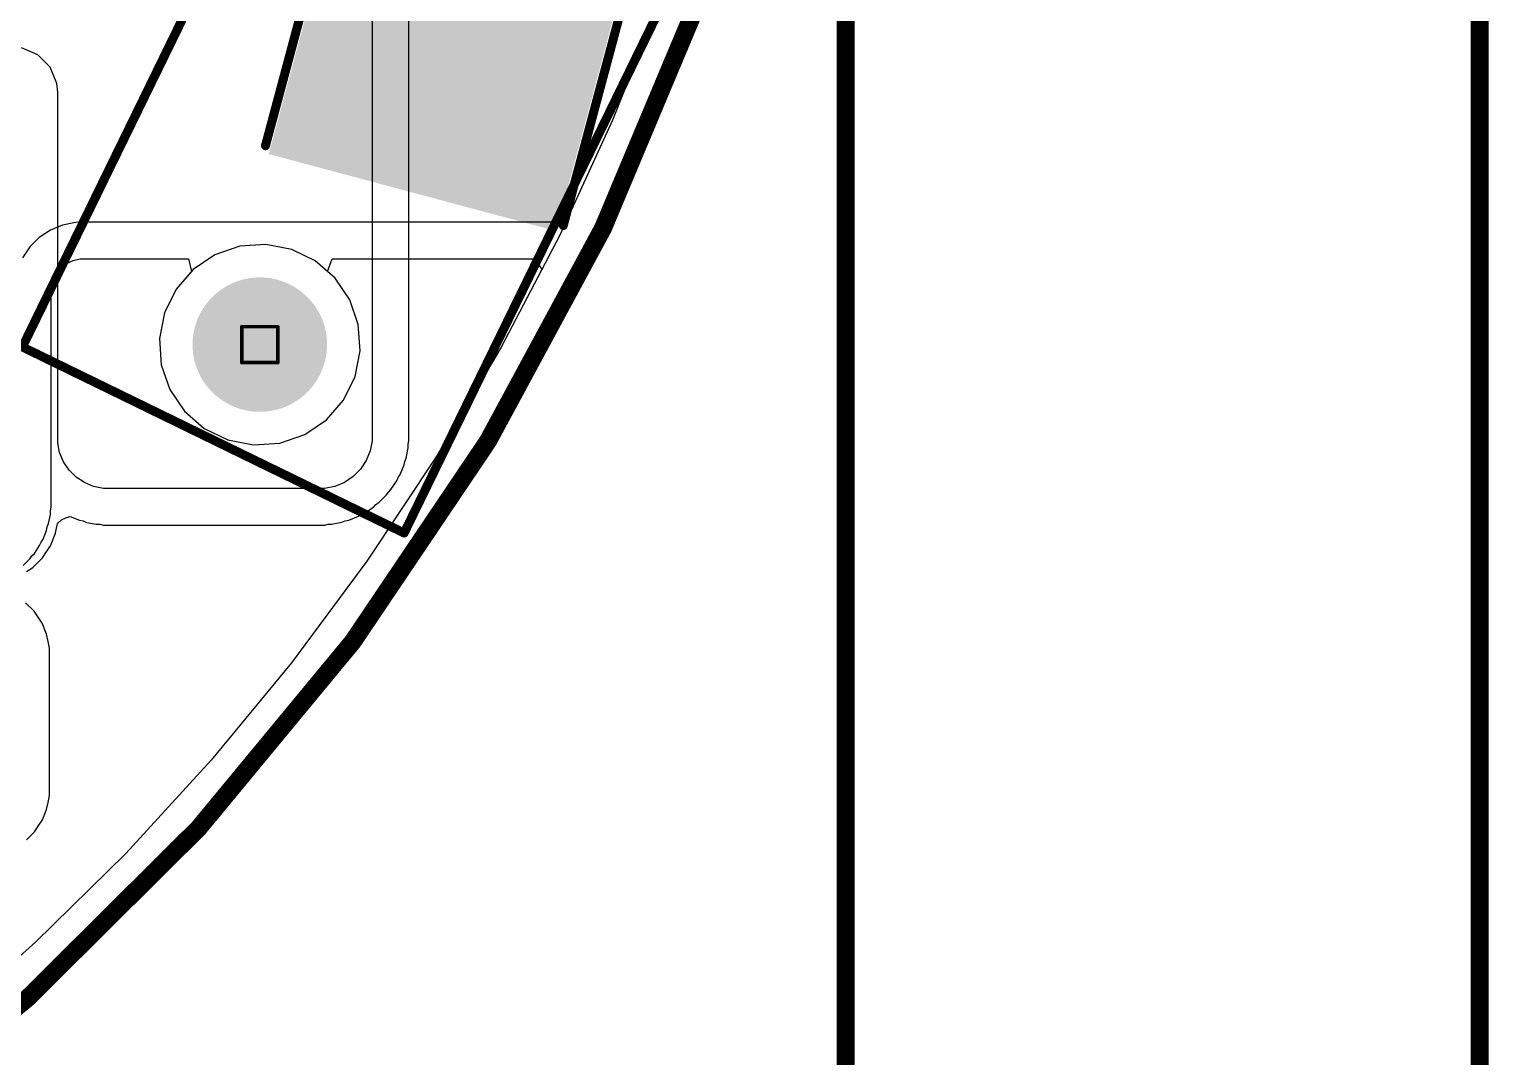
# Model space of a CAD drawing. Header units: inches. Extents: x -18 to 202, y -11 to 119.
# Drawn here: x 49.38 to 70, y 5.67 to 20.19 of the extents above; entities that cross this region are included whole.
import ezdxf

# ---------------------------------------------------------------- set-up
doc = ezdxf.new("R2010")
doc.units = ezdxf.units.IN
for name, color, linetype in [('Board Outline', 216, 'Continuous'), ('Bottom Layer', 5, 'Continuous'), ('Bottom Overlay', 54, 'Continuous'), ('Bottom Paste', 16, 'Continuous'), ('Bottom Solder', 6, 'Continuous'), ('Dimension', 6, 'Continuous'), ('Drill Drawing', 1, 'Continuous'), ('Ground', 16, 'Continuous'), ('Multi-Layer', 9, 'Continuous'), ('Pad Holes', 156, 'Continuous'), ('Power', 76, 'Continuous'), ('Top Layer', 1, 'Continuous'), ('Top Overlay', 2, 'Continuous'), ('Top Solder', 216, 'Continuous')]:
    doc.layers.add(name, color=color, linetype=linetype)

# ---------------------------------------------------------------- blocks, each defined once
blk = doc.blocks.new('MPP404J2A0701_2')
at = {"layer": 'Bottom Layer'}
h = blk.add_hatch(color=5, dxfattribs=at)
edge = h.paths.add_edge_path()
edge.add_arc((-3.75, 0), 0.9, 0, 360)
h = blk.add_hatch(color=5, dxfattribs=at)
edge = h.paths.add_edge_path()
edge.add_arc((3.75, 0), 0.9, 0, 360)
at = {"layer": 'Bottom Solder'}
h = blk.add_hatch(color=6, dxfattribs=at)
edge = h.paths.add_edge_path()
edge.add_arc((-3.75, 0), 0.951, 0, 360)
h = blk.add_hatch(color=6, dxfattribs=at)
edge = h.paths.add_edge_path()
edge.add_arc((3.75, 0), 0.951, 0, 360)
at = {"layer": 'Ground'}
h = blk.add_hatch(color=16, dxfattribs=at)
edge = h.paths.add_edge_path()
edge.add_arc((-3.75, 0), 0.9, 0, 360)
h = blk.add_hatch(color=16, dxfattribs=at)
edge = h.paths.add_edge_path()
edge.add_arc((3.75, 0), 0.9, 0, 360)
at = {"layer": 'Multi-Layer'}
h = blk.add_hatch(color=9, dxfattribs=at)
edge = h.paths.add_edge_path()
edge.add_arc((-3.75, 0), 0.9, 0, 360)
h = blk.add_hatch(color=9, dxfattribs=at)
edge = h.paths.add_edge_path()
edge.add_arc((3.75, 0), 0.9, 0, 360)
at = {"layer": 'Pad Holes'}
h = blk.add_hatch(color=7, dxfattribs=at)
edge = h.paths.add_edge_path()
edge.add_arc((-3.75, 0), 0.6, 0, 360)
h = blk.add_hatch(color=7, dxfattribs=at)
edge = h.paths.add_edge_path()
edge.add_arc((3.75, 0), 0.6, 0, 360)
at = {"layer": 'Power'}
h = blk.add_hatch(color=76, dxfattribs=at)
edge = h.paths.add_edge_path()
edge.add_arc((-3.75, 0), 0.9, 0, 360)
h = blk.add_hatch(color=76, dxfattribs=at)
edge = h.paths.add_edge_path()
edge.add_arc((3.75, 0), 0.9, 0, 360)
at = {"layer": 'Top Layer'}
h = blk.add_hatch(color=1, dxfattribs=at)
edge = h.paths.add_edge_path()
edge.add_arc((-3.75, 0), 0.9, 0, 360)
h = blk.add_hatch(color=1, dxfattribs=at)
edge = h.paths.add_edge_path()
edge.add_arc((3.75, 0), 0.9, 0, 360)
at = {"layer": 'Top Solder'}
h = blk.add_hatch(color=216, dxfattribs=at)
edge = h.paths.add_edge_path()
edge.add_arc((-3.75, 0), 0.951, 0, 360)
h = blk.add_hatch(color=216, dxfattribs=at)
edge = h.paths.add_edge_path()
edge.add_arc((3.75, 0), 0.951, 0, 360)
at = {"layer": 'Top Overlay'}
for points in [[(-5.25, -3, 0.127, 0.127, 0), (-5.25, 3, 0.127, 0.127, 0)], [(5.25, 3, 0.127, 0.127, 0), (-5.25, 3, 0.127, 0.127, 0)], [(5.25, 0.591, 0.127, 0.127, 0), (5.25, 3, 0.127, 0.127, 0)], [(5.25, -3, 0.127, 0.127, 0), (5.25, 0.591, 0.127, 0.127, 0)], [(5.25, -3, 0.127, 0.127, 0), (-5.25, -3, 0.127, 0.127, 0)]]:
    blk.add_lwpolyline(points, format="xyseb", dxfattribs=at)
for points in [[(-5.282, 3, 0.0635, 0.0635, 1), (-5.218, 3, 0.0635, 0.0635, 1)], [(-5.282, 3, 0.0635, 0.0635, 1), (-5.218, 3, 0.0635, 0.0635, 1)], [(5.218, 3, 0.0635, 0.0635, 1), (5.282, 3, 0.0635, 0.0635, 1)], [(5.218, 3, 0.0635, 0.0635, 1), (5.282, 3, 0.0635, 0.0635, 1)], [(5.218, 0.591, 0.0635, 0.0635, 1), (5.282, 0.591, 0.0635, 0.0635, 1)], [(5.218, 0.591, 0.0635, 0.0635, 1), (5.282, 0.591, 0.0635, 0.0635, 1)], [(-5.282, -3, 0.0635, 0.0635, 1), (-5.218, -3, 0.0635, 0.0635, 1)], [(-5.282, -3, 0.0635, 0.0635, 1), (-5.218, -3, 0.0635, 0.0635, 1)], [(5.218, -3, 0.0635, 0.0635, 1), (5.282, -3, 0.0635, 0.0635, 1)], [(5.218, -3, 0.0635, 0.0635, 1), (5.282, -3, 0.0635, 0.0635, 1)]]:
    blk.add_lwpolyline(points, format="xyseb", close=True, dxfattribs=at)
blk = doc.blocks.new('YX_A11_R501000_R0807_B_11')
at = {"layer": 'Bottom Layer'}
for points in [[(-6.5, 2), (-3.5, 2), (-3.5, -2), (-6.5, -2)], [(3.5, 2), (6.5, 2), (6.5, -2), (3.5, -2)]]:
    blk.add_hatch(color=5, dxfattribs=at).paths.add_polyline_path(points)
at = {"layer": 'Bottom Paste'}
for points in [[(-6.5, 2), (-3.5, 2), (-3.5, -2), (-6.5, -2)], [(3.5, 2), (6.5, 2), (6.5, -2), (3.5, -2)]]:
    blk.add_hatch(color=16, dxfattribs=at).paths.add_polyline_path(points)
at = {"layer": 'Bottom Solder'}
for points in [[(-6.602, 2.102), (-3.398, 2.102), (-3.398, -2.102), (-6.602, -2.102)], [(3.398, 2.102), (6.602, 2.102), (6.602, -2.102), (3.398, -2.102)]]:
    blk.add_hatch(color=6, dxfattribs=at).paths.add_polyline_path(points)
at = {"layer": 'Bottom Overlay'}
for points in [[(6.5, 2.178, 0.127, 0.127, 0), (-6.5, 2.178, 0.127, 0.127, 0)], [(6.5, -2.178, 0.127, 0.127, 0), (-6.5, -2.178, 0.127, 0.127, 0)]]:
    blk.add_lwpolyline(points, format="xyseb", dxfattribs=at)
for points in [[(-6.532, 2.178, 0.0635, 0.0635, 1), (-6.468, 2.178, 0.0635, 0.0635, 1)], [(6.468, 2.178, 0.0635, 0.0635, 1), (6.532, 2.178, 0.0635, 0.0635, 1)], [(-6.532, -2.178, 0.0635, 0.0635, 1), (-6.468, -2.178, 0.0635, 0.0635, 1)], [(6.468, -2.178, 0.0635, 0.0635, 1), (6.532, -2.178, 0.0635, 0.0635, 1)]]:
    blk.add_lwpolyline(points, format="xyseb", close=True, dxfattribs=at)

msp = doc.modelspace()

# ---------------------------------------------------------------- linework, layer by layer
at = {"layer": 'Board Outline'}
msp.add_lwpolyline([(44.23, 62.31, 0.254, 0.254, -3.535496), (7.565, 62.289, 0.254, 0.254, 0)], format="xyseb", dxfattribs=at)
at = {"layer": 'Bottom Layer'}
for p, q in [((58.283, 20.567), (57.623, 18.907)), ((57.623, 18.907), (56.961, 17.466)), ((49.68, 17.353), (49.524, 17.249)), ((49.853, 17.425), (49.68, 17.353)), ((50.037, 17.462), (49.853, 17.425)), ((50.131, 17.466), (50.037, 17.462)), ((56.961, 17.466), (50.131, 17.466)), ((49.391, 17.117), (49.287, 16.961)), ((49.524, 17.249), (49.391, 17.117)), ((49.925, 16.894), (50.004, 16.927)), ((50.004, 16.927), (50.1, 16.946)), ((50.1, 16.946), (50.143, 16.948)), ((50.143, 16.948), (51.63, 16.948)), ((51.63, 16.948), (51.673, 16.77)), ((53.594, 16.77), (53.661, 16.948)), ((53.661, 16.948), (56.53, 16.948)), ((56.53, 16.948), (56.622, 16.796)), ((49.714, 16.636), (49.746, 16.715)), ((49.746, 16.715), (49.794, 16.786)), ((49.794, 16.786), (49.854, 16.847)), ((49.854, 16.847), (49.925, 16.894)), ((51.673, 16.77), (51.455, 16.519)), ((53.703, 16.676), (53.594, 16.77)), ((56.622, 16.796), (56.048, 15.7)), ((49.692, 16.497), (49.694, 16.54)), ((49.692, 13.503), (49.692, 16.497)), ((49.694, 16.54), (49.714, 16.636)), ((51.455, 16.519), (51.292, 16.186)), ((53.91, 16.369), (53.703, 16.676)), ((54.031, 16.018), (53.91, 16.369)), ((51.292, 16.186), (51.222, 15.822)), ((54.057, 15.648), (54.031, 16.018)), ((51.222, 15.822), (51.247, 15.452)), ((56.048, 15.7), (55.139, 14.162)), ((53.986, 15.285), (54.057, 15.648)), ((51.247, 15.452), (51.368, 15.102)), ((53.823, 14.951), (53.986, 15.285)), ((51.368, 15.102), (51.575, 14.794)), ((53.58, 14.672), (53.823, 14.951)), ((51.575, 14.794), (51.855, 14.551)), ((53.273, 14.464), (53.58, 14.672)), ((51.855, 14.551), (52.188, 14.388)), ((52.922, 14.344), (53.273, 14.464)), ((52.188, 14.388), (52.552, 14.318)), ((52.552, 14.318), (52.922, 14.344)), ((55.139, 14.162), (54.151, 12.673)), ((49.682, 13.387), (49.692, 13.437)), ((49.692, 13.437), (49.692, 13.503)), ((49.692, 13.503), (49.692, 13.503)), ((49.637, 13.158), (49.656, 13.205)), ((49.656, 13.205), (49.682, 13.336)), ((49.682, 13.336), (49.682, 13.387)), ((49.576, 12.985), (49.627, 13.108)), ((49.627, 13.108), (49.637, 13.158)), ((49.454, 12.784), (49.528, 12.895)), ((49.528, 12.895), (49.548, 12.942)), ((49.548, 12.942), (49.576, 12.985)), ((49.296, 12.612), (49.39, 12.706)), ((49.39, 12.706), (49.418, 12.748)), ((49.418, 12.748), (49.454, 12.784)), ((54.151, 12.673), (53.087, 11.238)), ((53.087, 11.238), (51.95, 9.859)), ((51.95, 9.859), (50.744, 8.541)), ((50.744, 8.541), (49.471, 7.287)), ((49.471, 7.287), (48.134, 6.101))]:
    msp.add_line(p, q, dxfattribs=at)
at = {"layer": 'Dimension'}
for points in [[(60.914, -10.77, 0.254, 0.254, 0), (60.914, 32.104, 0.254, 0.254, 0)], [(69.875, -3.688, 0.254, 0.254, 0), (69.875, 25.571, 0.254, 0.254, 0)]]:
    msp.add_lwpolyline(points, format="xyseb", dxfattribs=at)
at = {"layer": 'Drill Drawing'}
for points in [[(52.385, 15.989, 0.0508, 0.0508, 0), (52.893, 15.989, 0.0508, 0.0508, 0)], [(52.385, 15.481, 0.0508, 0.0508, 0), (52.385, 15.989, 0.0508, 0.0508, 0)], [(52.893, 15.481, 0.0508, 0.0508, 0), (52.893, 15.989, 0.0508, 0.0508, 0)], [(52.385, 15.481, 0.0508, 0.0508, 0), (52.893, 15.481, 0.0508, 0.0508, 0)]]:
    msp.add_lwpolyline(points, format="xyseb", dxfattribs=at)
for points in [[(52.372, 15.989, 0.0254, 0.0254, 1), (52.398, 15.989, 0.0254, 0.0254, 1)], [(52.372, 15.989, 0.0254, 0.0254, 1), (52.398, 15.989, 0.0254, 0.0254, 1)], [(52.88, 15.989, 0.0254, 0.0254, 1), (52.906, 15.989, 0.0254, 0.0254, 1)], [(52.88, 15.989, 0.0254, 0.0254, 1), (52.906, 15.989, 0.0254, 0.0254, 1)], [(52.372, 15.481, 0.0254, 0.0254, 1), (52.398, 15.481, 0.0254, 0.0254, 1)], [(52.372, 15.481, 0.0254, 0.0254, 1), (52.398, 15.481, 0.0254, 0.0254, 1)], [(52.88, 15.481, 0.0254, 0.0254, 1), (52.906, 15.481, 0.0254, 0.0254, 1)], [(52.88, 15.481, 0.0254, 0.0254, 1), (52.906, 15.481, 0.0254, 0.0254, 1)]]:
    msp.add_lwpolyline(points, format="xyseb", close=True, dxfattribs=at)
at = {"layer": 'Ground'}
for p, q in [((58.283, 20.567), (57.623, 18.907)), ((57.623, 18.907), (56.877, 17.283)), ((52.356, 17.127), (52.005, 17.006)), ((52.726, 17.153), (52.356, 17.127)), ((53.09, 17.082), (52.726, 17.153)), ((56.877, 17.283), (56.048, 15.7)), ((52.005, 17.006), (51.698, 16.799)), ((53.423, 16.919), (53.09, 17.082)), ((53.703, 16.676), (53.423, 16.919)), ((51.698, 16.799), (51.455, 16.519)), ((51.455, 16.519), (51.292, 16.186)), ((53.91, 16.369), (53.703, 16.676)), ((54.031, 16.018), (53.91, 16.369)), ((51.292, 16.186), (51.222, 15.822)), ((54.057, 15.648), (54.031, 16.018)), ((51.222, 15.822), (51.247, 15.452)), ((56.048, 15.7), (55.139, 14.162)), ((53.986, 15.285), (54.057, 15.648)), ((51.247, 15.452), (51.368, 15.102)), ((53.823, 14.951), (53.986, 15.285)), ((51.368, 15.102), (51.575, 14.794)), ((53.58, 14.672), (53.823, 14.951)), ((51.575, 14.794), (51.855, 14.551)), ((53.273, 14.464), (53.58, 14.672)), ((51.855, 14.551), (52.188, 14.388)), ((52.922, 14.344), (53.273, 14.464)), ((52.188, 14.388), (52.552, 14.318)), ((52.552, 14.318), (52.922, 14.344)), ((55.139, 14.162), (54.151, 12.673)), ((54.151, 12.673), (53.087, 11.238)), ((53.087, 11.238), (51.95, 9.859)), ((51.95, 9.859), (50.744, 8.541)), ((50.744, 8.541), (49.471, 7.287)), ((49.471, 7.287), (48.134, 6.101))]:
    msp.add_line(p, q, dxfattribs=at)
at = {"layer": 'Power'}
for p, q in [((58.283, 20.567), (57.623, 18.907)), ((57.623, 18.907), (56.877, 17.283)), ((52.356, 17.127), (52.005, 17.006)), ((52.726, 17.153), (52.356, 17.127)), ((53.09, 17.082), (52.726, 17.153)), ((56.877, 17.283), (56.048, 15.7)), ((52.005, 17.006), (51.698, 16.799)), ((53.423, 16.919), (53.09, 17.082)), ((53.703, 16.676), (53.423, 16.919)), ((51.698, 16.799), (51.455, 16.519)), ((51.455, 16.519), (51.292, 16.186)), ((53.91, 16.369), (53.703, 16.676)), ((54.031, 16.018), (53.91, 16.369)), ((51.292, 16.186), (51.222, 15.822)), ((54.057, 15.648), (54.031, 16.018)), ((51.222, 15.822), (51.247, 15.452)), ((56.048, 15.7), (55.139, 14.162)), ((53.986, 15.285), (54.057, 15.648)), ((51.247, 15.452), (51.368, 15.102)), ((53.823, 14.951), (53.986, 15.285)), ((51.368, 15.102), (51.575, 14.794)), ((53.58, 14.672), (53.823, 14.951)), ((51.575, 14.794), (51.855, 14.551)), ((53.273, 14.464), (53.58, 14.672)), ((51.855, 14.551), (52.188, 14.388)), ((52.922, 14.344), (53.273, 14.464)), ((52.188, 14.388), (52.552, 14.318)), ((52.552, 14.318), (52.922, 14.344)), ((55.139, 14.162), (54.151, 12.673)), ((54.151, 12.673), (53.087, 11.238)), ((53.087, 11.238), (51.95, 9.859)), ((51.95, 9.859), (50.744, 8.541)), ((50.744, 8.541), (49.471, 7.287)), ((49.471, 7.287), (48.134, 6.101))]:
    msp.add_line(p, q, dxfattribs=at)
at = {"layer": 'Top Layer'}
for p, q in [((54.227, 21.249), (54.227, 14.451)), ((54.745, 14.451), (54.745, 21.249)), ((58.283, 20.567), (57.623, 18.907)), ((49.502, 19.834), (49.273, 19.929)), ((49.677, 19.658), (49.502, 19.834)), ((49.772, 19.429), (49.677, 19.658)), ((49.784, 19.305), (49.772, 19.429)), ((49.784, 14.418), (49.784, 19.305)), ((57.623, 18.907), (56.877, 17.283)), ((56.877, 17.283), (56.048, 15.7)), ((56.048, 15.7), (55.139, 14.162)), ((54.227, 14.451), (54.227, 14.377)), ((54.745, 14.377), (54.745, 14.451)), ((49.784, 14.348), (49.784, 14.418)), ((49.784, 14.418), (49.784, 14.418)), ((49.811, 14.21), (49.784, 14.348)), ((54.198, 14.233), (54.142, 14.097)), ((54.227, 14.377), (54.198, 14.233)), ((54.706, 14.132), (54.735, 14.276)), ((54.735, 14.327), (54.745, 14.377)), ((54.735, 14.276), (54.735, 14.327)), ((49.865, 14.08), (49.811, 14.21)), ((49.944, 13.962), (49.865, 14.08)), ((54.142, 14.097), (54.06, 13.974)), ((55.139, 14.162), (54.151, 12.673)), ((54.62, 13.898), (54.677, 14.034)), ((54.677, 14.034), (54.687, 14.084)), ((54.687, 14.084), (54.706, 14.132)), ((50.043, 13.863), (49.944, 13.962)), ((50.16, 13.784), (50.043, 13.863)), ((53.956, 13.87), (53.834, 13.788)), ((54.06, 13.974), (53.956, 13.87)), ((54.573, 13.809), (54.592, 13.856)), ((54.592, 13.856), (54.62, 13.898)), ((50.291, 13.731), (50.16, 13.784)), ((50.429, 13.703), (50.291, 13.731)), ((50.499, 13.703), (50.429, 13.703)), ((53.479, 13.703), (50.499, 13.703)), ((53.553, 13.703), (53.479, 13.703)), ((53.479, 13.703), (53.479, 13.703)), ((53.698, 13.732), (53.553, 13.703)), ((53.834, 13.788), (53.698, 13.732)), ((54.426, 13.608), (54.455, 13.65)), ((54.455, 13.65), (54.491, 13.686)), ((54.491, 13.686), (54.573, 13.809)), ((54.121, 13.357), (54.244, 13.439)), ((54.244, 13.439), (54.28, 13.475)), ((54.28, 13.475), (54.322, 13.504)), ((54.322, 13.504), (54.426, 13.608)), ((49.773, 13.164), (49.781, 13.204)), ((49.781, 13.204), (49.789, 13.217)), ((49.789, 13.217), (49.836, 13.259)), ((49.836, 13.259), (49.91, 13.293)), ((49.91, 13.293), (49.962, 13.306)), ((49.962, 13.306), (50.092, 13.252)), ((50.092, 13.252), (50.143, 13.242)), ((50.143, 13.242), (50.19, 13.223)), ((50.19, 13.223), (50.328, 13.195)), ((53.654, 13.195), (53.799, 13.224)), ((53.799, 13.224), (53.846, 13.243)), ((53.846, 13.243), (53.896, 13.253)), ((53.896, 13.253), (54.032, 13.31)), ((54.032, 13.31), (54.074, 13.338)), ((54.074, 13.338), (54.121, 13.357)), ((49.681, 12.89), (49.754, 13.068)), ((49.754, 13.068), (49.773, 13.164)), ((49.754, 13.068), (49.754, 13.068)), ((49.754, 13.068), (49.754, 13.068)), ((50.328, 13.195), (50.379, 13.195)), ((50.379, 13.195), (50.429, 13.185)), ((50.429, 13.185), (50.499, 13.185)), ((50.499, 13.185), (53.479, 13.185)), ((53.479, 13.185), (53.553, 13.185)), ((53.553, 13.185), (53.603, 13.195)), ((53.603, 13.195), (53.654, 13.195)), ((49.568, 12.722), (49.63, 12.814)), ((49.63, 12.814), (49.681, 12.89)), ((49.681, 12.89), (49.681, 12.89)), ((49.681, 12.89), (49.681, 12.89)), ((49.343, 12.526), (49.432, 12.586)), ((49.432, 12.586), (49.568, 12.722)), ((49.432, 12.586), (49.432, 12.586)), ((49.432, 12.586), (49.432, 12.586)), ((49.568, 12.722), (49.568, 12.722)), ((49.568, 12.722), (49.568, 12.722)), ((54.151, 12.673), (53.087, 11.238)), ((49.45, 11.966), (49.331, 12.086)), ((49.497, 11.896), (49.45, 11.966)), ((49.45, 11.966), (49.45, 11.966)), ((49.45, 11.966), (49.45, 11.966)), ((49.563, 11.798), (49.497, 11.896)), ((49.627, 11.642), (49.563, 11.798)), ((49.563, 11.798), (49.563, 11.798)), ((49.563, 11.798), (49.563, 11.798)), ((49.648, 11.539), (49.627, 11.642)), ((49.627, 11.642), (49.627, 11.642)), ((49.627, 11.642), (49.627, 11.642)), ((49.667, 11.444), (49.648, 11.539)), ((49.667, 11.36), (49.667, 11.444)), ((49.667, 11.444), (49.667, 11.444)), ((49.667, 11.444), (49.667, 11.444)), ((49.667, 9.439), (49.667, 11.36)), ((49.667, 11.36), (49.667, 11.36)), ((53.087, 11.238), (51.95, 9.859)), ((51.95, 9.859), (50.744, 8.541)), ((49.648, 9.264), (49.667, 9.36)), ((49.667, 9.36), (49.667, 9.439)), ((49.667, 9.36), (49.667, 9.36)), ((49.667, 9.36), (49.667, 9.36)), ((49.567, 9.016), (49.627, 9.162)), ((49.627, 9.162), (49.648, 9.264)), ((49.627, 9.162), (49.627, 9.162)), ((49.627, 9.162), (49.627, 9.162)), ((49.455, 8.848), (49.509, 8.929)), ((49.509, 8.929), (49.567, 9.016)), ((49.567, 9.016), (49.567, 9.016)), ((49.567, 9.016), (49.567, 9.016)), ((49.343, 8.736), (49.455, 8.848)), ((49.455, 8.848), (49.455, 8.848)), ((49.455, 8.848), (49.455, 8.848)), ((50.744, 8.541), (49.471, 7.287)), ((49.471, 7.287), (48.134, 6.101))]:
    msp.add_line(p, q, dxfattribs=at)

# ---------------------------------------------------------------- block references
for name, p, rotation in [('YX_A11_R501000_R0807_B_11', (56.505, 24.262), 255), ('MPP404J2A0701_2', (54.283, 19.106), 244)]:
    msp.add_blockref(name, p, dxfattribs=dict(rotation=rotation))

doc.saveas('drawing.dxf')
